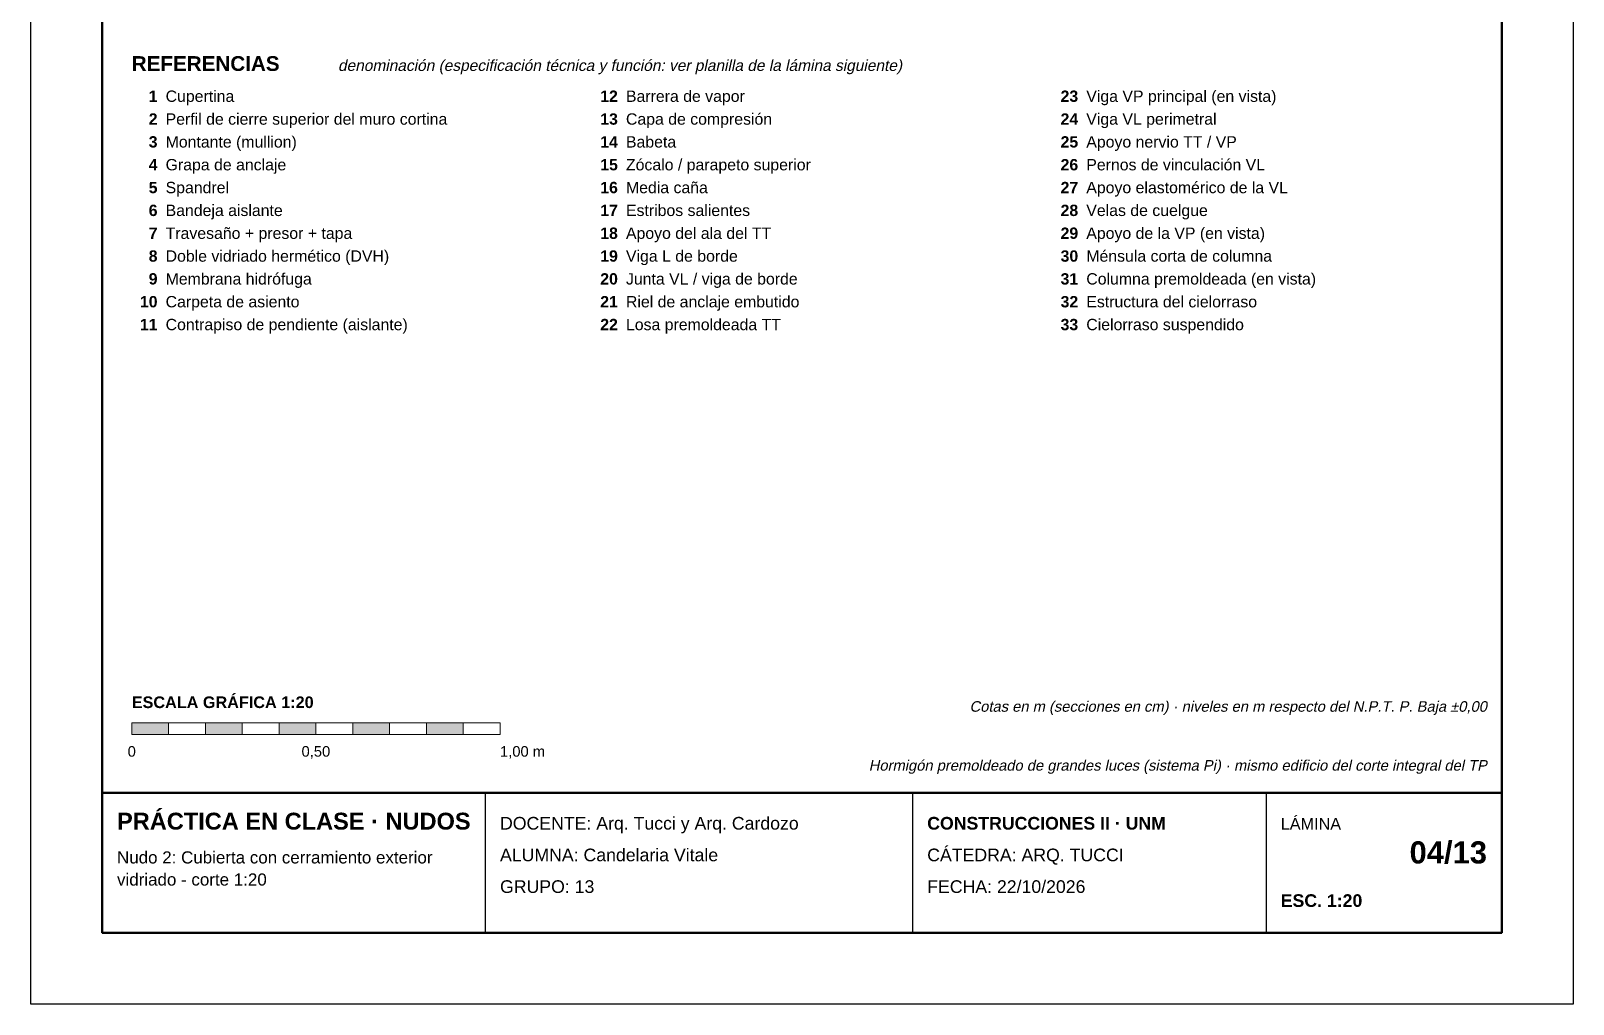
# Model space of a CAD drawing. Header units: millimetres. Extents: x 6 to 4194, y 6 to 5934.
# Drawn here: x 6 to 4194, y 6 to 2649 of the extents above; entities that cross this region are included whole.
import ezdxf
from ezdxf.enums import TextEntityAlignment as Align

# ---------------------------------------------------------------- set-up
doc = ezdxf.new("R2010")
doc.units = ezdxf.units.MM
doc.header["$LTSCALE"] = 20
for name, color, linetype in [('X-MARCO', 7, 'Continuous'), ('X-ROTULO', 7, 'Continuous'), ('X-TEXTOS', 7, 'Continuous')]:
    doc.layers.add(name, color=color, linetype=linetype)
doc.styles.add('ARIAL', font='arial.ttf')
doc.styles.add('ARIAL-B', font='arialbd.ttf')

msp = doc.modelspace()

# ---------------------------------------------------------------- hatches: boundary and pattern name
at = {"layer": 'X-TEXTOS'}
h = msp.add_hatch(color=7, dxfattribs=at)
h.dxf.hatch_style = 1
h.paths.add_polyline_path([(280, 770), (380, 770), (380, 738), (280, 738)])
h = msp.add_hatch(color=7, dxfattribs=at)
h.dxf.hatch_style = 1
h.paths.add_polyline_path([(480, 770), (580, 770), (580, 738), (480, 738)])
h = msp.add_hatch(color=7, dxfattribs=at)
h.dxf.hatch_style = 1
h.paths.add_polyline_path([(680, 770), (780, 770), (780, 738), (680, 738)])
h = msp.add_hatch(color=7, dxfattribs=at)
h.dxf.hatch_style = 1
h.paths.add_polyline_path([(880, 770), (980, 770), (980, 738), (880, 738)])
h = msp.add_hatch(color=7, dxfattribs=at)
h.dxf.hatch_style = 1
h.paths.add_polyline_path([(1080, 770), (1180, 770), (1180, 738), (1080, 738)])

# ---------------------------------------------------------------- linework, layer by layer
at = {"layer": 'X-MARCO', "lineweight": 30}
msp.add_lwpolyline([(6, 5934), (4194, 5934), (4194, 6), (6, 6)], close=True, dxfattribs=at)
at = {"layer": 'X-MARCO', "lineweight": 50}
msp.add_lwpolyline([(200, 5740), (4000, 5740), (4000, 200), (200, 200)], close=True, dxfattribs=at)
at = {"layer": 'X-ROTULO', "lineweight": 50}
msp.add_lwpolyline([(200, 580), (4000, 580), (4000, 200), (200, 200)], close=True, dxfattribs=at)
at = {"layer": 'X-ROTULO', "lineweight": 25}
for points in [[(1240, 580), (1240, 200)], [(2400, 580), (2400, 200)], [(3360, 580), (3360, 200)]]:
    msp.add_lwpolyline(points, dxfattribs=at)
at = {"layer": 'X-TEXTOS', "lineweight": 13}
for points in [[(280, 770), (380, 770), (380, 738), (280, 738)], [(380, 770), (480, 770), (480, 738), (380, 738)], [(480, 770), (580, 770), (580, 738), (480, 738)], [(580, 770), (680, 770), (680, 738), (580, 738)], [(680, 770), (780, 770), (780, 738), (680, 738)], [(780, 770), (880, 770), (880, 738), (780, 738)], [(880, 770), (980, 770), (980, 738), (880, 738)], [(980, 770), (1080, 770), (1080, 738), (980, 738)], [(1080, 770), (1180, 770), (1180, 738), (1080, 738)], [(1180, 770), (1280, 770), (1280, 738), (1180, 738)]]:
    msp.add_lwpolyline(points, close=True, dxfattribs=at)

# ---------------------------------------------------------------- texts
at = {"layer": 'X-ROTULO'}
for s, height, style, p in [('PRÁCTICA EN CLASE · NUDOS', 45.824, 'ARIAL-B', (240, 480)), ('DOCENTE: Arq. Tucci y Arq. Cardozo', 34.368, 'ARIAL', (1280, 480)), ('CONSTRUCCIONES II · UNM', 34.368, 'ARIAL-B', (2440, 480)), ('LÁMINA', 31.5, 'ARIAL', (3400, 480)), ('Nudo 2: Cubierta con cerramiento exterior', 32.936, 'ARIAL', (240, 388)), ('ALUMNA: Candelaria Vitale', 34.368, 'ARIAL', (1280, 394)), ('CÁTEDRA: ARQ. TUCCI', 34.368, 'ARIAL', (2440, 394)), ('vidriado - corte 1:20', 32.936, 'ARIAL', (240, 328)), ('GRUPO: 13', 34.37, 'ARIAL', (1280, 308)), ('FECHA: 22/10/2026', 34.368, 'ARIAL', (2440, 308)), ('ESC. 1:20', 34.37, 'ARIAL-B', (3400, 270))]:
    msp.add_text(s, height=height, dxfattribs=dict(at, style=style)).set_placement(p)
at = {"layer": 'X-ROTULO', "style": 'ARIAL-B'}
msp.add_text('04/13', height=60.14, dxfattribs=at).set_placement((3960, 388), align=Align.RIGHT)
at = {"layer": 'X-TEXTOS'}
for s, height, style, p in [('REFERENCIAS', 40.096, 'ARIAL-B', (280, 2540)), ('Cupertina', 30.79, 'ARIAL', (372, 2456)), ('Barrera de vapor', 30.788, 'ARIAL', (1622, 2456)), ('Viga VP principal (en vista)', 30.788, 'ARIAL', (2872, 2456)), ('Perfil de cierre superior del muro cortina', 30.788, 'ARIAL', (372, 2394)), ('Capa de compresión', 30.788, 'ARIAL', (1622, 2394)), ('Viga VL perimetral', 30.788, 'ARIAL', (2872, 2394)), ('Montante (mullion)', 30.788, 'ARIAL', (372, 2332)), ('Babeta', 30.79, 'ARIAL', (1622, 2332)), ('Apoyo nervio TT / VP', 30.788, 'ARIAL', (2872, 2332)), ('Grapa de anclaje', 30.788, 'ARIAL', (372, 2270)), ('Zócalo / parapeto superior', 30.788, 'ARIAL', (1622, 2270)), ('Pernos de vinculación VL', 30.788, 'ARIAL', (2872, 2270)), ('Spandrel', 30.79, 'ARIAL', (372, 2208)), ('Media caña', 30.79, 'ARIAL', (1622, 2208)), ('Apoyo elastomérico de la VL', 30.788, 'ARIAL', (2872, 2208)), ('Bandeja aislante', 30.788, 'ARIAL', (372, 2146)), ('Estribos salientes', 30.788, 'ARIAL', (1622, 2146)), ('Velas de cuelgue', 30.788, 'ARIAL', (2872, 2146)), ('Travesaño + presor + tapa', 30.788, 'ARIAL', (372, 2084)), ('Apoyo del ala del TT', 30.788, 'ARIAL', (1622, 2084)), ('Apoyo de la VP (en vista)', 30.788, 'ARIAL', (2872, 2084)), ('Doble vidriado hermético (DVH)', 30.788, 'ARIAL', (372, 2022)), ('Viga L de borde', 30.788, 'ARIAL', (1622, 2022)), ('Ménsula corta de columna', 30.788, 'ARIAL', (2872, 2022)), ('Membrana hidrófuga', 30.788, 'ARIAL', (372, 1960)), ('Junta VL / viga de borde', 30.788, 'ARIAL', (1622, 1960)), ('Columna premoldeada (en vista)', 30.788, 'ARIAL', (2872, 1960)), ('Carpeta de asiento', 30.788, 'ARIAL', (372, 1898)), ('Riel de anclaje embutido', 30.788, 'ARIAL', (1622, 1898)), ('Estructura del cielorraso', 30.788, 'ARIAL', (2872, 1898)), ('Contrapiso de pendiente (aislante)', 30.788, 'ARIAL', (372, 1836)), ('Losa premoldeada TT', 30.788, 'ARIAL', (1622, 1836)), ('Cielorraso suspendido', 30.788, 'ARIAL', (2872, 1836)), ('ESCALA GRÁFICA 1:20', 31.504, 'ARIAL-B', (280, 810)), ('1,00 m', 28.64, 'ARIAL', (1280, 678))]:
    msp.add_text(s, height=height, dxfattribs=dict(at, style=style)).set_placement(p)
at = {"layer": 'X-TEXTOS', "style": 'ARIAL', "oblique": 12}
msp.add_text('denominación (especificación técnica y función: ver planilla de la lámina siguiente)', height=30.072, dxfattribs=at).set_placement((840, 2540))
at = {"layer": 'X-TEXTOS', "style": 'ARIAL-B'}
for s, height, p in [('1', 30.8, (350, 2456)), ('12', 30.79, (1600, 2456)), ('23', 30.79, (2850, 2456)), ('2', 30.8, (350, 2394)), ('13', 30.79, (1600, 2394)), ('24', 30.79, (2850, 2394)), ('3', 30.8, (350, 2332)), ('14', 30.79, (1600, 2332)), ('25', 30.79, (2850, 2332)), ('4', 30.8, (350, 2270)), ('15', 30.79, (1600, 2270)), ('26', 30.79, (2850, 2270)), ('5', 30.8, (350, 2208)), ('16', 30.79, (1600, 2208)), ('27', 30.79, (2850, 2208)), ('6', 30.8, (350, 2146)), ('17', 30.79, (1600, 2146)), ('28', 30.79, (2850, 2146)), ('7', 30.8, (350, 2084)), ('18', 30.79, (1600, 2084)), ('29', 30.79, (2850, 2084)), ('8', 30.8, (350, 2022)), ('19', 30.79, (1600, 2022)), ('30', 30.79, (2850, 2022)), ('9', 30.8, (350, 1960)), ('20', 30.79, (1600, 1960)), ('31', 30.79, (2850, 1960)), ('10', 30.79, (350, 1898)), ('21', 30.79, (1600, 1898)), ('32', 30.79, (2850, 1898)), ('11', 30.79, (350, 1836)), ('22', 30.79, (1600, 1836)), ('33', 30.79, (2850, 1836))]:
    msp.add_text(s, height=height, dxfattribs=at).set_placement(p, align=Align.RIGHT)
at = {"layer": 'X-TEXTOS', "style": 'ARIAL', "oblique": 12}
for s, p in [('Cotas en m (secciones en cm) · niveles en m respecto del N.P.T. P. Baja ±0,00', (3960, 800)), ('Hormigón premoldeado de grandes luces (sistema Pi) · mismo edificio del corte integral del TP', (3960, 640))]:
    msp.add_text(s, height=28.64, dxfattribs=at).set_placement(p, align=Align.RIGHT)
at = {"layer": 'X-TEXTOS', "style": 'ARIAL'}
for s, height, p in [('0', 28.6, (280, 678)), ('0,50', 28.64, (780, 678))]:
    msp.add_text(s, height=height, dxfattribs=at).set_placement(p, align=Align.CENTER)

doc.saveas('drawing.dxf')
